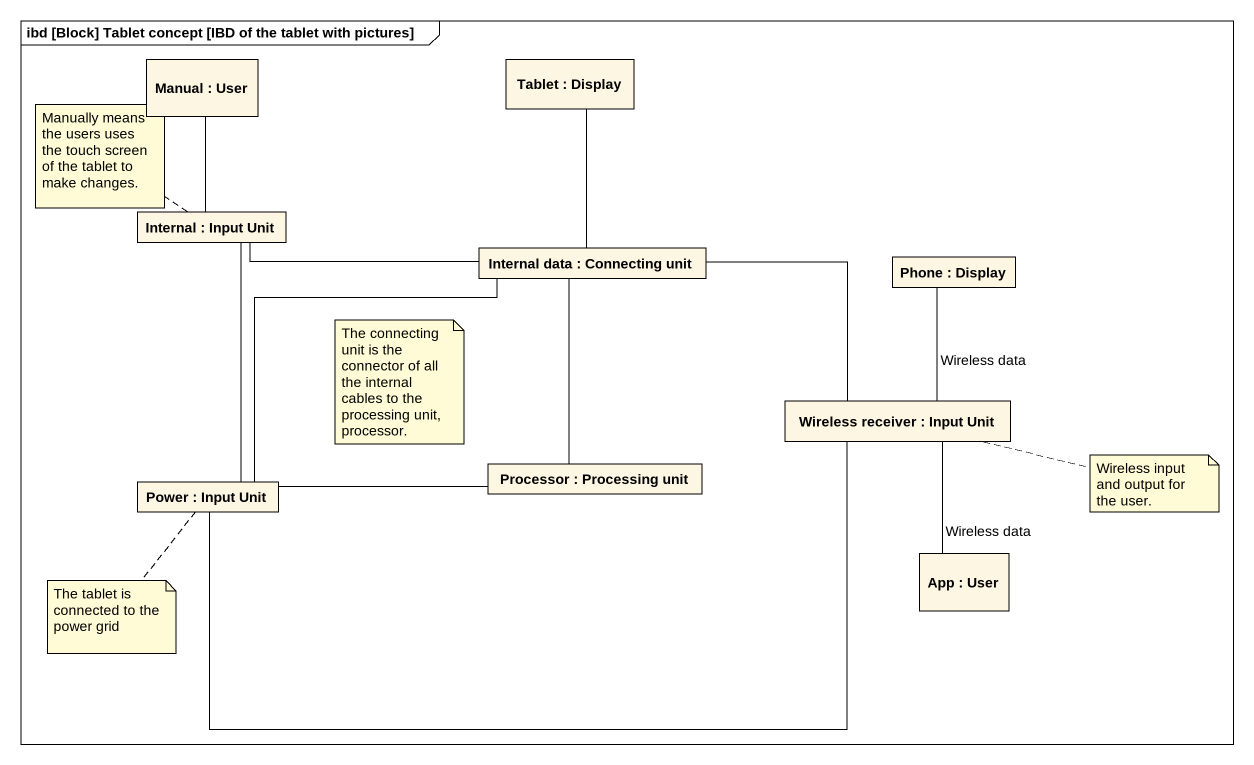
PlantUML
@startuml
mainframe ibd [Block] Tablet concept [IBD of the tablet with pictures]
rectangle "Manual : User" as Manual
rectangle "Tablet : Display" as Tablet
rectangle "Internal : Input Unit" as Internal
rectangle "Internal data : Connecting unit" as Internal_data
rectangle "Phone : Display" as Phone
rectangle "Wireless receiver : Input Unit" as Wireless_receiver
rectangle "Power : Input Unit" as Power
rectangle "Processor : Processing unit" as Processor
rectangle "App : User" as App
Manual -- Internal
Internal_data -up- Tablet
Internal_data -left- Internal
Internal_data -right- Wireless_receiver
Internal_data -- Power
Internal_data -- Processor
Wireless_receiver -up- Phone : Wireless data
Power -up- Internal
Power -right- Wireless_receiver
Processor -left- Power
App -up- Wireless_receiver : Wireless data
note top of Internal : Manually means the users uses the touch screen of the tablet to make changes.
note as N2
  The connecting unit is the connector of all the internal cables to the processing unit, processor.
end note
note right of Wireless_receiver : Wireless input and output for the user.
note bottom of Power : The tablet is connected to the power grid
@enduml
